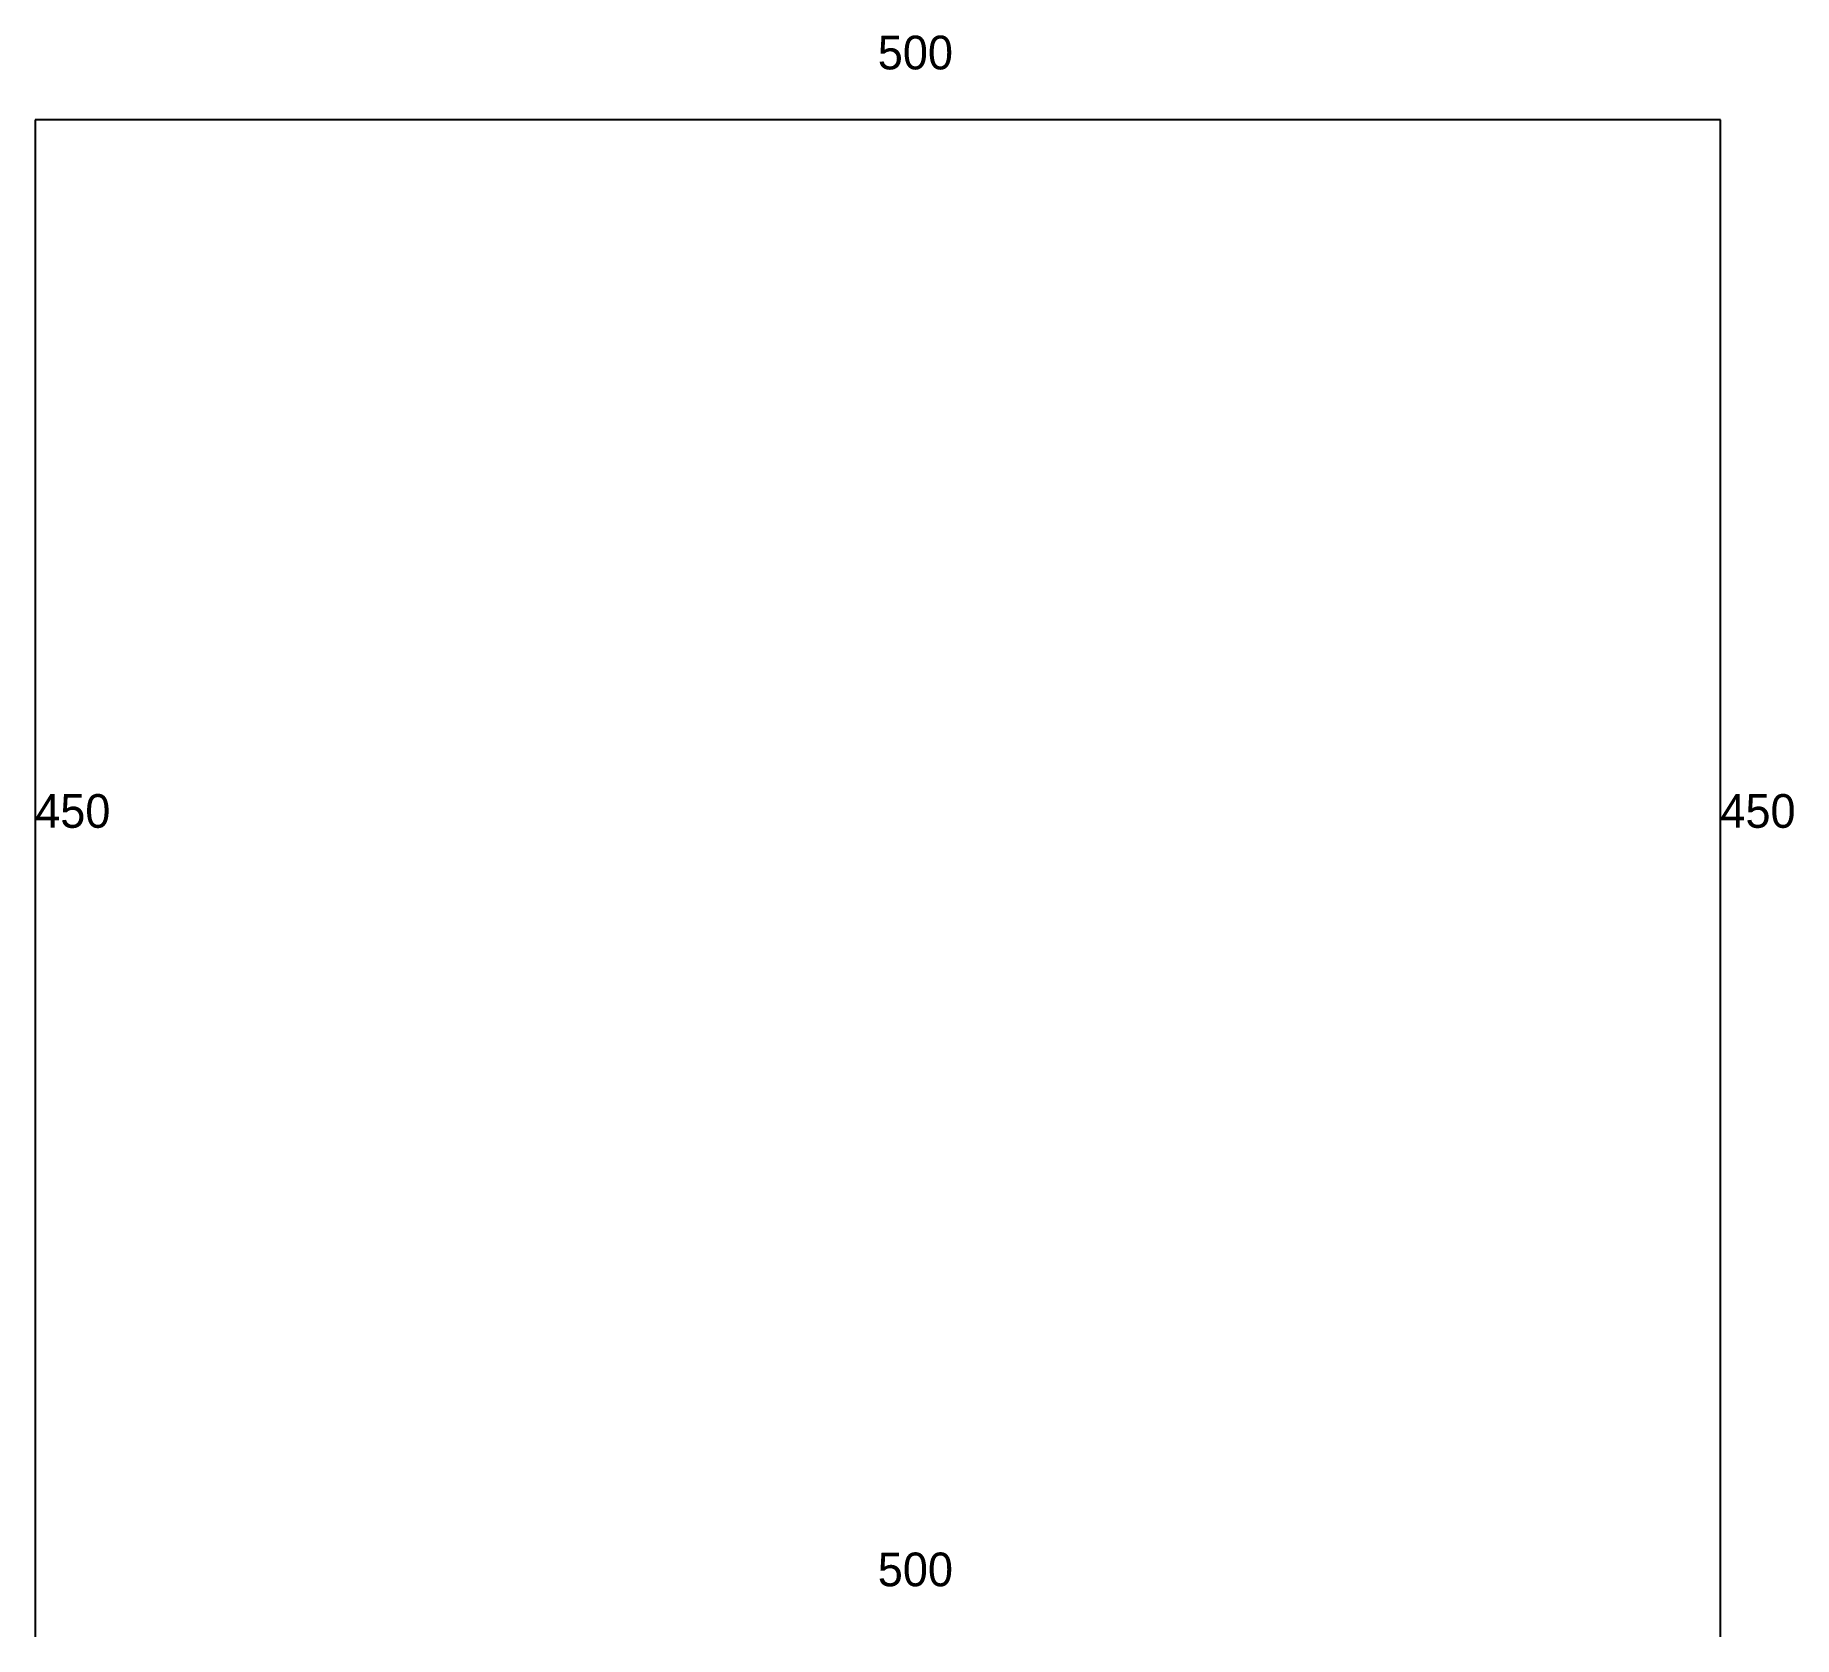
# Model space of a CAD drawing. Header units: centimetres. Extents: x 0 to 522, y 0 to 475.
import ezdxf

# ---------------------------------------------------------------- set-up
doc = ezdxf.new("R2010")
doc.units = ezdxf.units.CM
doc.layers.add('LABELS', color=2, linetype='CONTINUOUS')
doc.layers.add('WALLS', color=7, linetype='CONTINUOUS')

msp = doc.modelspace()

# ---------------------------------------------------------------- linework, layer by layer
at = {"layer": 'WALLS'}
for p, q in [((500, 450), (0, 450)), ((0, 450), (0, 0)), ((500, 0), (500, 450)), ((500, 0), (500, 0))]:
    msp.add_line(p, q, dxfattribs=at)

# ---------------------------------------------------------------- texts
at = {"layer": 'LABELS'}
for s, p in [('500', (250, 465)), ('450', (0, 240)), ('450', (500, 240)), ('500', (250, 15))]:
    msp.add_text(s, height=10, dxfattribs=at).set_placement(p)

doc.saveas('drawing.dxf')
